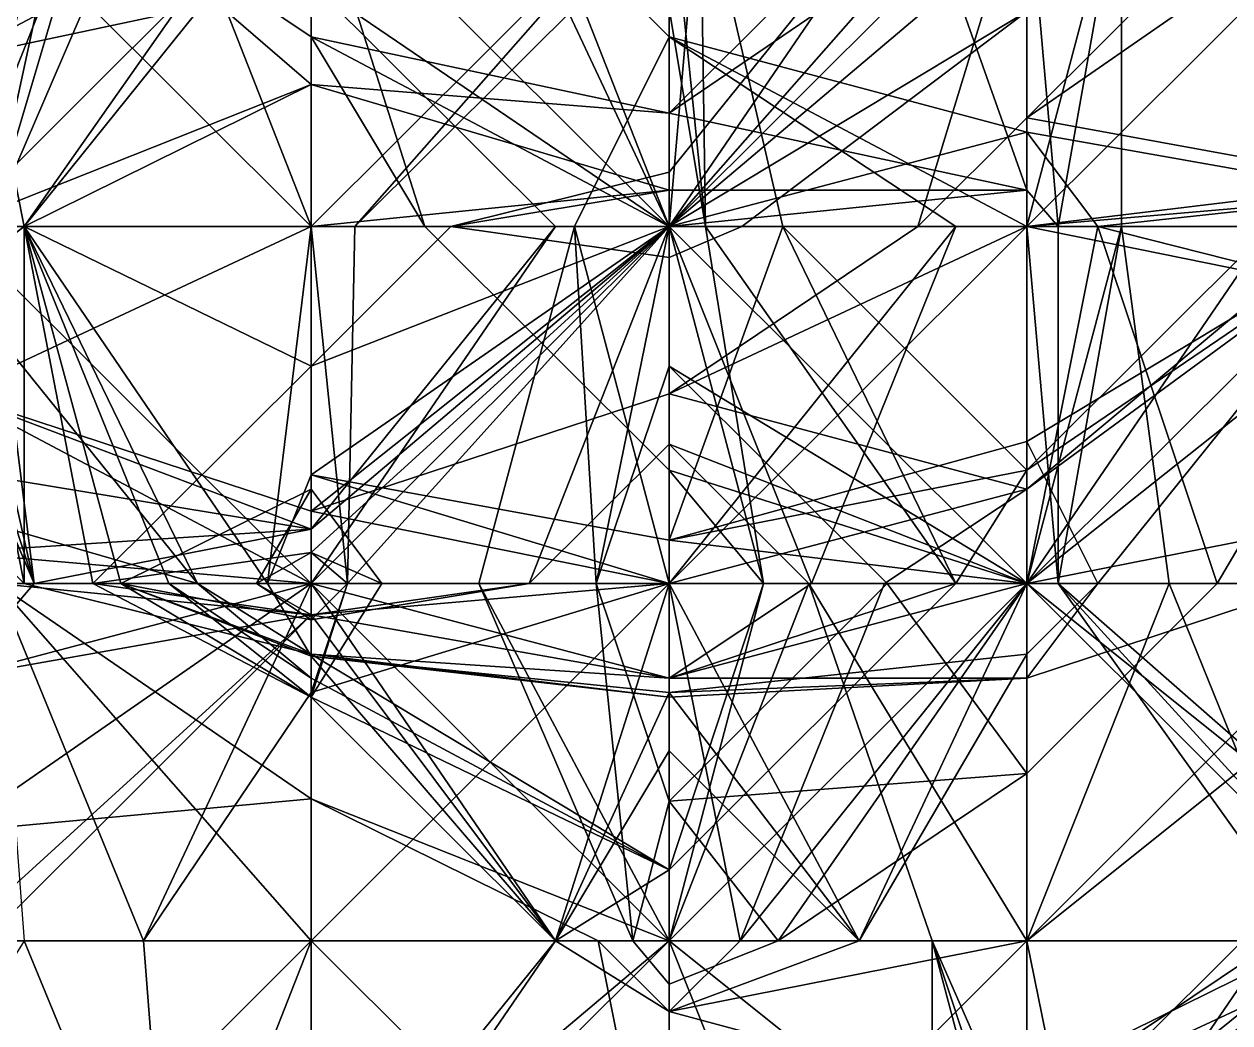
# Model space of a CAD drawing. Header units: metres. Extents: x 15 to 162, y 15 to 204.
# Drawn here: x 98.81 to 119.36, y 53.35 to 70.37 of the extents above; entities that cross this region are included whole.
import ezdxf

# ---------------------------------------------------------------- set-up
doc = ezdxf.new("R2010")
doc.units = ezdxf.units.M

msp = doc.modelspace()

# ---------------------------------------------------------------- linework, layer by layer
at = {"layer": 'fALFF_NINET_XXX_pre-post.nii', "color": 116, "linetype": 'CONTINUOUS'}
for points in [[(103.7, 66.916664, 12.320349), (103.7, 73, 14.944483), (97.6, 66.916664, 12.975522)], [(103.7, 73, 14.944483), (97.6, 73, 14.153797), (97.6, 66.916664, 12.975522)], [(103.7, 73, 25.960249), (100.0256, 73, 29.516129), (97.6, 69.76623, 29.516129)], [(103.7, 73, 25.960249), (97.6, 69.76623, 29.516129), (103.7, 71.06787, 23.612904)], [(97.6, 66.916664, 33.620716), (97.6, 69.76623, 29.516129), (100.0256, 73, 29.516129)], [(97.6, 66.916664, 33.620716), (100.0256, 73, 29.516129), (98.21953, 66.916664, 35.419353)], [(97.6, 71.39158, 41.322582), (98.21953, 66.916664, 35.419353), (100.84263, 73, 41.322582)], [(98.81031, 66.916664, 53.129032), (97.6, 73, 58.432713), (103.08047, 73, 53.129032)], [(97.6, 66.916664, 54.30031), (97.6, 73, 58.432713), (98.81031, 66.916664, 53.129032)], [(99.458595, 73, 64.935486), (97.6, 66.916664, 68.53276), (103.7, 69.335625, 70.83871)], [(99.458595, 73, 64.935486), (97.6, 73, 65.53503), (97.6, 66.916664, 68.53276)], [(101.317184, 73, 147.58064), (103.7, 66.916664, 145.23329), (97.6, 73, 146.9811)], [(97.6, 73, 146.9811), (103.7, 66.916664, 145.23329), (97.6, 66.916664, 144.44263)], [(98.21953, 66.916664, 35.419353), (100.0256, 73, 29.516129), (99.53742, 73, 35.419353)], [(100.84263, 73, 41.322582), (98.21953, 66.916664, 35.419353), (99.53742, 73, 35.419353)], [(103.7, 73, 52.229713), (103.7, 66.916664, 49.991), (98.81031, 66.916664, 53.129032)], [(103.08047, 73, 53.129032), (103.7, 73, 52.229713), (98.81031, 66.916664, 53.129032)], [(103.7, 73, 60.8309), (99.458595, 73, 64.935486), (103.7, 70.15044, 64.935486)], [(99.458595, 73, 64.935486), (103.7, 69.335625, 70.83871), (103.7, 70.15044, 64.935486)], [(101.317184, 73, 147.58064), (103.7, 71.79299, 147.58064), (103.7, 66.916664, 145.23329)], [(104.44344, 66.916664, 11.806452), (109.8, 73, 12.525908), (103.7, 66.916664, 12.320349)], [(103.7, 66.916664, 12.320349), (109.8, 73, 12.525908), (103.7, 73, 14.944483)], [(106.94263, 73, 23.612904), (109.8, 66.916664, 22.443832), (103.7, 73, 20.474873)], [(103.7, 71.06787, 23.612904), (103.7, 73, 20.474873), (109.8, 66.916664, 22.443832)], [(103.7, 71.06787, 23.612904), (109.8, 66.916664, 24.781973), (103.7, 73, 25.960249)], [(106.94263, 73, 23.612904), (103.7, 73, 25.960249), (109.8, 66.916664, 24.781973)], [(109.8, 66.916664, 51.568233), (103.7, 66.916664, 49.991), (109.8, 73, 52.529488)], [(109.8, 73, 52.529488), (103.7, 66.916664, 49.991), (103.7, 73, 52.229713)], [(105.63742, 66.916664, 64.935486), (103.7, 73, 60.8309), (103.7, 70.15044, 64.935486)], [(109.8, 66.916664, 59.931576), (103.7, 73, 60.8309), (105.63742, 66.916664, 64.935486)], [(109.8, 66.916664, 59.931576), (107.41719, 73, 59.032257), (103.7, 73, 60.8309)], [(103.7, 71.79299, 147.58064), (109.8, 73, 146.86119), (103.7, 66.916664, 145.23329)], [(103.7, 66.916664, 145.23329), (109.8, 73, 146.86119), (109.8, 66.916664, 144.44263)], [(104.44344, 66.916664, 11.806452), (109.8, 72.2586, 11.806452), (109.8, 73, 12.525908)], [(106.94263, 73, 23.612904), (109.8, 70.15044, 23.612904), (109.8, 66.916664, 22.443832)], [(109.8, 70.15044, 23.612904), (106.94263, 73, 23.612904), (109.8, 66.916664, 24.781973)], [(109.8, 66.916664, 59.931576), (109.8, 70.623695, 59.032257), (107.41719, 73, 59.032257)], [(109.8, 72.2586, 11.806452), (109.8, 66.916664, 7.464026), (115.9, 73, 7.464026)], [(109.8, 66.916664, 7.464026), (115.9, 66.916664, 7.072296), (115.9, 73, 7.464026)], [(110.331024, 73, 53.129032), (111.73742, 66.916664, 53.129032), (109.8, 66.916664, 51.568233)], [(109.8, 73, 52.529488), (110.331024, 73, 53.129032), (109.8, 66.916664, 51.568233)], [(109.8, 73, 56.72631), (109.8, 70.623695, 59.032257), (110.41953, 66.916664, 59.032257)], [(109.8, 73, 56.72631), (110.41953, 66.916664, 59.032257), (110.331024, 73, 53.129032)], [(109.8, 68.84879, 70.83871), (113.96258, 73, 70.83871), (115.9, 73, 68.96379)], [(109.8, 68.84879, 70.83871), (115.9, 73, 68.96379), (109.8, 66.916664, 68.96379)], [(109.8, 66.916664, 68.96379), (115.9, 73, 68.96379), (115.9, 66.916664, 69.50188)], [(113.96258, 73, 70.83871), (109.8, 68.84879, 70.83871), (115.9, 67.53451, 76.741936)], [(113.96258, 73, 123.96774), (115.156555, 73, 118.064514), (109.8, 66.916664, 123.06842)], [(113.96258, 73, 123.96774), (109.8, 66.916664, 123.06842), (109.8, 67.84342, 123.96774)], [(115.156555, 73, 118.064514), (115.9, 72.07324, 118.064514), (109.8, 66.916664, 123.06842)], [(113.96258, 73, 123.96774), (109.8, 67.84342, 123.96774), (109.8, 66.916664, 124.86706)], [(113.96258, 73, 123.96774), (109.8, 66.916664, 124.86706), (115.9, 73, 125.52855)], [(115.9, 70.58104, 123.96774), (115.9, 73, 125.52855), (109.8, 66.916664, 124.86706)], [(114.041405, 66.916664, 141.67741), (109.8, 66.916664, 144.44263), (115.9, 73, 144.44263)], [(109.8, 66.916664, 144.44263), (109.8, 73, 146.86119), (115.9, 73, 144.44263)], [(110.331024, 73, 53.129032), (110.41953, 66.916664, 59.032257), (111.73742, 66.916664, 53.129032)], [(113.96258, 73, 70.83871), (115.9, 67.53451, 76.741936), (115.9, 73, 72.17554)], [(114.041405, 66.916664, 141.67741), (115.9, 73, 144.44263), (115.9, 68.77018, 141.67741)], [(122, 66.916664, 7.464026), (122, 73, 10.635177), (115.9, 66.916664, 7.072296)], [(122, 73, 10.635177), (115.9, 73, 7.464026), (115.9, 66.916664, 7.072296)], [(117.51283, 73, 70.83871), (117.51283, 66.916664, 70.83871), (115.9, 66.916664, 69.50188)], [(115.9, 73, 68.96379), (117.51283, 73, 70.83871), (115.9, 66.916664, 69.50188)], [(115.9, 73, 72.17554), (115.9, 67.53451, 76.741936), (116.43102, 66.916664, 76.741936)], [(115.9, 73, 72.17554), (116.43102, 66.916664, 76.741936), (117.51283, 73, 70.83871)], [(122, 73, 140.95796), (115.9, 68.77018, 141.67741), (120.1414, 73, 141.67741)], [(122, 67.65807, 135.7742), (115.9, 68.77018, 141.67741), (122, 73, 140.95796)], [(115.9, 68.77018, 141.67741), (115.9, 73, 144.44263), (120.1414, 73, 141.67741)], [(117.51283, 73, 70.83871), (116.43102, 66.916664, 76.741936), (117.51283, 66.916664, 70.83871)], [(109.8, 66.916664, 7.464026), (109.8, 72.2586, 11.806452), (104.44344, 66.916664, 11.806452)], [(103.7, 71.06787, 23.612904), (97.6, 69.76623, 29.516129), (97.6, 72.07324, 23.612904)], [(115.9, 72.07324, 118.064514), (115.9, 70.58104, 123.96774), (109.8, 66.916664, 123.06842)], [(107.86258, 66.916664, 23.612904), (103.7, 71.06787, 23.612904), (109.8, 66.916664, 22.443832)], [(103.7, 71.06787, 23.612904), (107.86258, 66.916664, 23.612904), (109.8, 66.916664, 24.781973)], [(110.41953, 66.916664, 59.032257), (109.8, 70.623695, 59.032257), (109.8, 66.916664, 59.931576)], [(111.03906, 66.916664, 123.96774), (109.8, 66.916664, 123.06842), (115.9, 70.58104, 123.96774)], [(111.03906, 66.916664, 123.96774), (115.9, 70.58104, 123.96774), (109.8, 66.916664, 124.86706)], [(109.8, 66.916664, 68.96379), (105.63742, 66.916664, 64.935486), (103.7, 70.15044, 64.935486)], [(109.8, 66.916664, 68.96379), (103.7, 70.15044, 64.935486), (109.8, 68.84879, 70.83871)], [(109.8, 68.84879, 70.83871), (103.7, 70.15044, 64.935486), (103.7, 69.335625, 70.83871)], [(109.8, 66.916664, 101.52611), (108.18717, 66.916664, 106.258064), (109.8, 70.15044, 106.258064)], [(108.18717, 66.916664, 106.258064), (109.8, 66.916664, 108.13299), (109.8, 70.15044, 106.258064)], [(114.68969, 66.916664, 23.612904), (109.8, 66.916664, 22.443832), (109.8, 70.15044, 23.612904)], [(114.68969, 66.916664, 23.612904), (109.8, 70.15044, 23.612904), (109.8, 66.916664, 24.781973)], [(115.9, 66.916664, 103.12004), (109.8, 66.916664, 101.52611), (109.8, 70.15044, 106.258064)], [(115.9, 68.525085, 106.258064), (115.9, 66.916664, 103.12004), (109.8, 70.15044, 106.258064)], [(115.9, 68.525085, 106.258064), (109.8, 70.15044, 106.258064), (109.8, 66.916664, 108.13299)], [(98.81031, 66.916664, 70.83871), (103.7, 69.335625, 70.83871), (97.6, 66.916664, 68.53276)], [(98.81031, 66.916664, 70.83871), (103.7, 66.916664, 75.570656), (103.7, 69.335625, 70.83871)], [(103.7, 66.916664, 75.570656), (109.8, 67.53451, 76.741936), (103.7, 69.335625, 70.83871)], [(103.7, 69.335625, 70.83871), (109.8, 67.53451, 76.741936), (109.8, 68.84879, 70.83871)], [(109.8, 68.84879, 70.83871), (109.8, 67.53451, 76.741936), (115.9, 67.53451, 76.741936)], [(115.9, 66.916664, 140.95796), (114.041405, 66.916664, 141.67741), (115.9, 68.77018, 141.67741)], [(122, 67.65807, 135.7742), (115.9, 66.916664, 140.95796), (115.9, 68.77018, 141.67741)], [(115.9, 66.916664, 109.39609), (115.9, 68.525085, 106.258064), (109.8, 66.916664, 108.13299)], [(117.10805, 66.916664, 106.258064), (115.9, 66.916664, 103.12004), (115.9, 68.525085, 106.258064)], [(115.9, 66.916664, 109.39609), (122, 67.44624, 112.16129), (115.9, 68.525085, 106.258064)], [(117.10805, 66.916664, 106.258064), (115.9, 68.525085, 106.258064), (122, 67.44624, 112.16129)], [(109.8, 66.916664, 123.06842), (106.08281, 66.916664, 123.96774), (109.8, 67.84342, 123.96774)], [(106.08281, 66.916664, 123.96774), (109.8, 66.916664, 124.86706), (109.8, 67.84342, 123.96774)], [(122, 67.65807, 135.7742), (121.25656, 66.916664, 135.7742), (115.9, 66.916664, 140.95796)], [(103.7, 66.916664, 75.570656), (106.08281, 66.916664, 76.741936), (109.8, 67.53451, 76.741936)], [(106.08281, 66.916664, 76.741936), (109.8, 66.916664, 77.25583), (109.8, 67.53451, 76.741936)], [(115.9, 67.53451, 76.741936), (109.8, 67.53451, 76.741936), (109.8, 66.916664, 77.25583)], [(115.9, 66.916664, 77.25583), (115.9, 67.53451, 76.741936), (109.8, 66.916664, 77.25583)], [(116.43102, 66.916664, 76.741936), (115.9, 67.53451, 76.741936), (115.9, 66.916664, 77.25583)], [(115.9, 66.916664, 109.39609), (120.1414, 66.916664, 112.16129), (122, 67.44624, 112.16129)], [(122, 66.916664, 111.64739), (117.10805, 66.916664, 106.258064), (122, 67.44624, 112.16129)], [(98.343445, 60.833332, 17.709677), (103.7, 60.833332, 12.525908), (97.6, 66.916664, 12.975522)], [(103.7, 60.833332, 12.525908), (103.7, 66.916664, 12.320349), (97.6, 66.916664, 12.975522)], [(97.6, 65.06315, 35.419353), (98.98139, 60.833332, 29.516129), (98.21953, 66.916664, 35.419353)], [(97.6, 64.06711, 29.516129), (97.6, 66.916664, 33.620716), (98.98139, 60.833332, 29.516129)], [(97.6, 66.916664, 33.620716), (98.21953, 66.916664, 35.419353), (98.98139, 60.833332, 29.516129)], [(97.6, 66.916664, 54.30031), (98.81031, 60.833332, 59.032257), (97.6, 62.040344, 59.032257)], [(97.6, 66.916664, 54.30031), (98.81031, 66.916664, 53.129032), (98.81031, 60.833332, 59.032257)], [(97.6, 65.98991, 64.935486), (98.81031, 66.916664, 70.83871), (97.6, 66.916664, 68.53276)], [(97.6, 65.98991, 64.935486), (101.76258, 60.833332, 64.935486), (98.81031, 66.916664, 70.83871)], [(97.6, 64.06711, 141.67741), (103.7, 66.916664, 145.23329), (103.7, 62.06901, 141.67741)], [(97.6, 66.916664, 144.44263), (103.7, 66.916664, 145.23329), (97.6, 64.06711, 141.67741)], [(103.7, 66.916664, 49.991), (102.95656, 60.833332, 47.225807), (98.81031, 66.916664, 53.129032)], [(98.81031, 66.916664, 53.129032), (102.95656, 60.833332, 47.225807), (100.457375, 60.833332, 53.129032)], [(98.81031, 66.916664, 53.129032), (100.457375, 60.833332, 53.129032), (98.81031, 60.833332, 59.032257)], [(101.76258, 60.833332, 64.935486), (101.27441, 60.833332, 70.83871), (98.81031, 66.916664, 70.83871)], [(103.7, 64.54037, 76.741936), (103.7, 66.916664, 75.570656), (98.81031, 66.916664, 70.83871)], [(103.7, 64.54037, 76.741936), (98.81031, 66.916664, 70.83871), (99.98281, 60.833332, 76.741936)], [(99.98281, 60.833332, 76.741936), (98.81031, 66.916664, 70.83871), (101.27441, 60.833332, 70.83871)], [(103.7, 66.916664, 49.991), (103.7, 62.686848, 47.225807), (102.95656, 60.833332, 47.225807)], [(104.319534, 60.833332, 11.806452), (104.44344, 66.916664, 11.806452), (103.7, 66.916664, 12.320349)], [(103.7, 60.833332, 12.525908), (104.319534, 60.833332, 11.806452), (103.7, 66.916664, 12.320349)], [(103.7, 61.76009, 23.612904), (107.86258, 66.916664, 23.612904), (109.8, 66.916664, 22.443832)], [(103.7, 61.76009, 23.612904), (109.8, 66.916664, 22.443832), (103.7, 60.833332, 22.893448)], [(103.7, 60.833332, 22.893448), (109.8, 66.916664, 22.443832), (109.8, 60.833332, 22.443832)], [(107.86258, 66.916664, 23.612904), (103.7, 61.76009, 23.612904), (103.7, 60.833332, 24.21245)], [(107.86258, 66.916664, 23.612904), (103.7, 60.833332, 24.21245), (109.8, 66.916664, 24.781973)], [(109.8, 66.916664, 24.781973), (103.7, 60.833332, 24.21245), (109.8, 60.833332, 25.960249)], [(103.7, 62.686848, 47.225807), (109.8, 66.916664, 51.568233), (109.8, 61.574738, 47.225807)], [(103.7, 66.916664, 49.991), (109.8, 66.916664, 51.568233), (103.7, 62.686848, 47.225807)], [(103.7, 64.54037, 76.741936), (106.08281, 66.916664, 76.741936), (103.7, 66.916664, 75.570656)], [(103.7, 64.54037, 76.741936), (103.7, 61.362907, 82.645164), (109.8, 66.916664, 77.25583)], [(103.7, 64.54037, 76.741936), (109.8, 66.916664, 77.25583), (106.08281, 66.916664, 76.741936)], [(103.7, 61.362907, 82.645164), (104.319534, 60.833332, 82.645164), (109.8, 66.916664, 77.25583)], [(103.7, 62.06901, 141.67741), (109.8, 66.916664, 144.44263), (109.8, 64.06711, 141.67741)], [(103.7, 66.916664, 145.23329), (109.8, 66.916664, 144.44263), (103.7, 62.06901, 141.67741)], [(109.8, 66.916664, 7.464026), (104.319534, 60.833332, 11.806452), (109.8, 60.833332, 7.240055)], [(104.44344, 66.916664, 11.806452), (104.319534, 60.833332, 11.806452), (109.8, 66.916664, 7.464026)], [(104.319534, 60.833332, 82.645164), (107.41719, 60.833332, 76.741936), (109.8, 66.916664, 77.25583)], [(109.8, 66.916664, 59.931576), (105.63742, 66.916664, 64.935486), (109.8, 62.76546, 64.935486)], [(109.8, 62.76546, 64.935486), (105.63742, 66.916664, 64.935486), (109.8, 66.916664, 68.96379)], [(109.8, 66.916664, 123.06842), (109.8, 66.38709, 123.96774), (106.08281, 66.916664, 123.96774)], [(109.8, 66.38709, 123.96774), (109.8, 66.916664, 124.86706), (106.08281, 66.916664, 123.96774)], [(108.18717, 66.916664, 106.258064), (108.560936, 60.833332, 100.354836), (106.55737, 60.833332, 106.258064)], [(106.55737, 60.833332, 106.258064), (109.8, 60.833332, 107.42714), (108.18717, 66.916664, 106.258064)], [(109.8, 63.209637, 76.741936), (109.8, 66.916664, 77.25583), (107.41719, 60.833332, 76.741936)], [(109.8, 66.916664, 101.52611), (108.560936, 60.833332, 100.354836), (108.18717, 66.916664, 106.258064)], [(109.8, 60.833332, 107.42714), (109.8, 66.916664, 108.13299), (108.18717, 66.916664, 106.258064)], [(109.8, 66.916664, 101.52611), (109.8, 64.54037, 100.354836), (108.560936, 60.833332, 100.354836)], [(115.9, 60.833332, 7.072296), (115.9, 66.916664, 7.072296), (109.8, 60.833332, 7.240055)], [(115.9, 66.916664, 7.072296), (109.8, 66.916664, 7.464026), (109.8, 60.833332, 7.240055)], [(114.68969, 66.916664, 23.612904), (112.22559, 60.833332, 23.612904), (109.8, 60.833332, 22.443832)], [(109.8, 66.916664, 22.443832), (114.68969, 66.916664, 23.612904), (109.8, 60.833332, 22.443832)], [(112.22559, 60.833332, 23.612904), (114.68969, 66.916664, 23.612904), (109.8, 66.916664, 24.781973)], [(109.8, 60.833332, 25.960249), (112.22559, 60.833332, 23.612904), (109.8, 66.916664, 24.781973)], [(111.73742, 66.916664, 53.129032), (109.8, 61.574738, 47.225807), (109.8, 66.916664, 51.568233)], [(111.73742, 66.916664, 53.129032), (115.9, 62.76546, 53.129032), (109.8, 61.574738, 47.225807)], [(109.8, 66.916664, 59.931576), (109.8, 62.76546, 64.935486), (111.412834, 60.833332, 64.935486)], [(109.8, 66.916664, 59.931576), (111.412834, 60.833332, 64.935486), (110.41953, 66.916664, 59.032257)], [(109.8, 62.76546, 64.935486), (109.8, 66.916664, 68.96379), (115.9, 60.833332, 69.27791)], [(109.8, 66.916664, 68.96379), (115.9, 66.916664, 69.50188), (115.9, 60.833332, 69.27791)], [(109.8, 63.209637, 76.741936), (115.9, 60.833332, 77.25583), (109.8, 66.916664, 77.25583)], [(109.8, 66.916664, 77.25583), (115.9, 60.833332, 77.25583), (115.9, 66.916664, 77.25583)], [(109.8, 64.54037, 100.354836), (109.8, 66.916664, 101.52611), (115.9, 60.833332, 101.52611)], [(109.8, 66.916664, 101.52611), (115.9, 66.916664, 103.12004), (115.9, 60.833332, 101.52611)], [(115.9, 60.833332, 110.99002), (115.9, 66.916664, 109.39609), (109.8, 60.833332, 107.42714)], [(115.9, 66.916664, 109.39609), (109.8, 66.916664, 108.13299), (109.8, 60.833332, 107.42714)], [(109.8, 66.38709, 123.96774), (109.8, 66.916664, 123.06842), (111.03906, 66.916664, 123.96774)], [(109.8, 66.38709, 123.96774), (111.03906, 66.916664, 123.96774), (109.8, 66.916664, 124.86706)], [(115.9, 66.916664, 140.95796), (109.8, 64.06711, 141.67741), (114.041405, 66.916664, 141.67741)], [(115.9, 62.441753, 135.7742), (109.8, 64.06711, 141.67741), (115.9, 66.916664, 140.95796)], [(109.8, 64.06711, 141.67741), (109.8, 66.916664, 144.44263), (114.041405, 66.916664, 141.67741)], [(111.73742, 66.916664, 53.129032), (110.41953, 66.916664, 59.032257), (114.68969, 60.833332, 59.032257)], [(110.41953, 66.916664, 59.032257), (111.412834, 60.833332, 64.935486), (114.68969, 60.833332, 59.032257)], [(115.9, 62.76546, 53.129032), (111.73742, 66.916664, 53.129032), (114.68969, 60.833332, 59.032257)], [(122, 60.833332, 10.635177), (122, 66.916664, 7.464026), (115.9, 60.833332, 7.072296)], [(122, 66.916664, 7.464026), (115.9, 66.916664, 7.072296), (115.9, 60.833332, 7.072296)], [(117.10805, 60.833332, 47.225807), (115.9, 63.252293, 47.225807), (122, 66.916664, 51.568233)], [(120.062584, 66.916664, 53.129032), (122, 66.916664, 51.568233), (115.9, 62.76546, 53.129032)], [(115.9, 63.252293, 47.225807), (115.9, 62.76546, 53.129032), (122, 66.916664, 51.568233)], [(120.062584, 66.916664, 53.129032), (115.9, 62.76546, 53.129032), (115.9, 60.833332, 57.86098)], [(120.062584, 66.916664, 53.129032), (115.9, 60.833332, 57.86098), (122, 66.916664, 54.68983)], [(122, 62.040344, 53.129032), (122, 66.916664, 54.68983), (115.9, 60.833332, 57.86098)], [(117.51283, 66.916664, 70.83871), (118.32559, 60.833332, 70.83871), (115.9, 60.833332, 69.27791)], [(115.9, 66.916664, 69.50188), (117.51283, 66.916664, 70.83871), (115.9, 60.833332, 69.27791)], [(116.43102, 60.833332, 76.741936), (116.43102, 66.916664, 76.741936), (115.9, 66.916664, 77.25583)], [(115.9, 60.833332, 77.25583), (116.43102, 60.833332, 76.741936), (115.9, 66.916664, 77.25583)], [(117.10805, 66.916664, 106.258064), (119.142624, 60.833332, 106.258064), (115.9, 60.833332, 101.52611)], [(115.9, 66.916664, 103.12004), (117.10805, 66.916664, 106.258064), (115.9, 60.833332, 101.52611)], [(115.9, 66.916664, 109.39609), (115.9, 60.833332, 110.99002), (122, 65.68099, 112.16129)], [(115.9, 66.916664, 109.39609), (122, 65.68099, 112.16129), (120.1414, 66.916664, 112.16129)], [(115.9, 62.441753, 135.7742), (121.25656, 66.916664, 135.7742), (122, 66.916664, 135.05473)], [(115.9, 62.441753, 135.7742), (122, 66.916664, 135.05473), (115.9, 60.833332, 134.2134)], [(115.9, 60.833332, 134.2134), (122, 66.916664, 135.05473), (122, 60.833332, 135.05473)], [(115.9, 62.441753, 135.7742), (115.9, 66.916664, 140.95796), (121.25656, 66.916664, 135.7742)], [(118.32559, 60.833332, 70.83871), (117.51283, 66.916664, 70.83871), (116.43102, 60.833332, 76.741936)], [(116.43102, 60.833332, 76.741936), (117.51283, 66.916664, 70.83871), (116.43102, 66.916664, 76.741936)], [(120.78969, 60.833332, 53.129032), (117.10805, 60.833332, 47.225807), (122, 66.916664, 51.568233)], [(122, 66.916664, 111.64739), (122, 65.68099, 112.16129), (117.10805, 66.916664, 106.258064)], [(119.142624, 60.833332, 106.258064), (117.10805, 66.916664, 106.258064), (122, 65.68099, 112.16129)], [(97.6, 65.98991, 64.935486), (97.6, 62.040344, 59.032257), (101.76258, 60.833332, 64.935486)], [(115.9, 60.833332, 110.99002), (119.142624, 60.833332, 106.258064), (122, 65.68099, 112.16129)], [(97.6, 65.06315, 35.419353), (97.6, 60.833332, 32.65416), (98.98139, 60.833332, 29.516129)], [(103.7, 64.54037, 76.741936), (99.98281, 60.833332, 76.741936), (103.7, 61.362907, 82.645164)], [(109.8, 60.833332, 99.755295), (108.560936, 60.833332, 100.354836), (109.8, 64.54037, 100.354836)], [(113.51719, 60.833332, 100.354836), (109.8, 60.833332, 99.755295), (109.8, 64.54037, 100.354836)], [(109.8, 64.54037, 100.354836), (115.9, 60.833332, 101.52611), (113.51719, 60.833332, 100.354836)], [(98.98139, 60.833332, 29.516129), (103.7, 61.76009, 23.612904), (97.6, 64.06711, 29.516129)], [(97.6, 64.06711, 29.516129), (103.7, 61.76009, 23.612904), (97.6, 62.76546, 23.612904)], [(103.7, 60.833332, 140.47833), (97.6, 60.833332, 138.5394), (97.6, 64.06711, 141.67741)], [(103.7, 62.06901, 141.67741), (103.7, 60.833332, 140.47833), (97.6, 64.06711, 141.67741)], [(109.8, 64.06711, 141.67741), (109.8, 60.833332, 139.33008), (103.7, 62.06901, 141.67741)], [(115.9, 62.441753, 135.7742), (109.8, 60.833332, 139.33008), (109.8, 64.06711, 141.67741)], [(107.41719, 60.833332, 76.741936), (109.8, 60.833332, 75.570656), (109.8, 63.209637, 76.741936)], [(115.9, 63.252293, 47.225807), (115.9, 60.833332, 42.49386), (109.8, 61.574738, 47.225807)], [(115.9, 62.76546, 53.129032), (115.9, 63.252293, 47.225807), (109.8, 61.574738, 47.225807)], [(112.182816, 60.833332, 76.741936), (109.8, 63.209637, 76.741936), (109.8, 60.833332, 75.570656)], [(109.8, 63.209637, 76.741936), (112.182816, 60.833332, 76.741936), (115.9, 60.833332, 77.25583)], [(117.10805, 60.833332, 47.225807), (115.9, 60.833332, 42.49386), (115.9, 63.252293, 47.225807)], [(103.7, 61.76009, 23.612904), (97.6, 61.362907, 17.709677), (97.6, 62.76546, 23.612904)], [(103.7, 60.833332, 46.71191), (102.95656, 60.833332, 47.225807), (103.7, 62.686848, 47.225807)], [(109.8, 60.833332, 45.427166), (103.7, 60.833332, 46.71191), (103.7, 62.686848, 47.225807)], [(109.8, 61.574738, 47.225807), (109.8, 60.833332, 45.427166), (103.7, 62.686848, 47.225807)], [(109.8, 62.76546, 64.935486), (115.9, 60.833332, 69.27791), (111.412834, 60.833332, 64.935486)], [(115.9, 62.76546, 53.129032), (114.68969, 60.833332, 59.032257), (115.9, 60.833332, 57.86098)], [(102.770706, 60.833332, 82.645164), (100.457375, 60.833332, 88.548386), (103.7, 62.441753, 88.548386)], [(100.457375, 60.833332, 88.548386), (103.7, 60.833332, 89.71745), (103.7, 62.441753, 88.548386)], [(103.7, 61.362907, 82.645164), (102.770706, 60.833332, 82.645164), (103.7, 62.441753, 88.548386)], [(103.7, 62.441753, 88.548386), (104.90804, 60.833332, 88.548386), (103.7, 61.362907, 82.645164)], [(104.90804, 60.833332, 88.548386), (103.7, 62.441753, 88.548386), (103.7, 60.833332, 89.71745)], [(115.9, 62.441753, 135.7742), (113.4744, 60.833332, 135.7742), (109.8, 60.833332, 139.33008)], [(115.9, 60.833332, 134.2134), (113.4744, 60.833332, 135.7742), (115.9, 62.441753, 135.7742)], [(109.8, 60.833332, 139.33008), (103.7, 60.833332, 140.47833), (103.7, 62.06901, 141.67741)], [(101.76258, 60.833332, 64.935486), (97.6, 62.040344, 59.032257), (98.81031, 60.833332, 59.032257)], [(120.78969, 60.833332, 53.129032), (122, 62.040344, 53.129032), (115.9, 60.833332, 57.86098)], [(103.7, 60.833332, 22.893448), (97.6, 61.362907, 17.709677), (103.7, 61.76009, 23.612904)], [(98.98139, 60.833332, 29.516129), (103.7, 60.833332, 24.21245), (103.7, 61.76009, 23.612904)], [(115.9, 60.833332, 42.49386), (109.8, 60.833332, 45.427166), (109.8, 61.574738, 47.225807)], [(103.7, 60.833332, 22.893448), (98.343445, 60.833332, 17.709677), (97.6, 61.362907, 17.709677)], [(99.98281, 60.833332, 76.741936), (102.770706, 60.833332, 82.645164), (103.7, 61.362907, 82.645164)], [(104.90804, 60.833332, 88.548386), (104.319534, 60.833332, 82.645164), (103.7, 61.362907, 82.645164)], [(103.7, 60.833332, 24.21245), (98.98139, 60.833332, 29.516129), (97.6, 59.224915, 29.516129)], [(103.7, 60.30376, 23.612904), (103.7, 60.833332, 24.21245), (97.6, 59.224915, 29.516129)], [(97.6, 59.224915, 29.516129), (98.98139, 60.833332, 29.516129), (97.6, 60.833332, 32.65416)], [(97.6, 56.603516, 135.7742), (103.7, 57.16896, 135.7742), (98.343445, 60.833332, 129.87097)], [(103.7, 54.75, 133.89928), (97.6, 54.75, 135.17465), (98.343445, 60.833332, 129.87097)], [(97.6, 56.603516, 135.7742), (103.7, 60.833332, 140.47833), (103.7, 57.16896, 135.7742)], [(97.6, 60.833332, 138.5394), (103.7, 60.833332, 140.47833), (97.6, 56.603516, 135.7742)], [(103.7, 60.30376, 23.612904), (98.13103, 54.75, 23.612904), (98.343445, 60.833332, 17.709677)], [(103.7, 60.833332, 12.525908), (98.343445, 60.833332, 17.709677), (100.84263, 54.75, 11.806452)], [(98.343445, 60.833332, 17.709677), (98.808044, 54.75, 17.709677), (100.84263, 54.75, 11.806452)], [(103.7, 60.30376, 23.612904), (98.343445, 60.833332, 17.709677), (103.7, 60.833332, 22.893448)], [(103.7, 57.16896, 135.7742), (103.7, 54.75, 133.89928), (98.343445, 60.833332, 129.87097)], [(103.7, 59.628597, 53.129032), (103.7, 59.628597, 59.032257), (98.81031, 60.833332, 59.032257)], [(100.457375, 60.833332, 53.129032), (103.7, 59.628597, 53.129032), (98.81031, 60.833332, 59.032257)], [(98.81031, 60.833332, 59.032257), (103.7, 59.628597, 59.032257), (101.76258, 60.833332, 64.935486)], [(103.7, 58.901207, 70.83871), (103.7, 60.30376, 76.741936), (99.98281, 60.833332, 76.741936)], [(101.27441, 60.833332, 70.83871), (103.7, 58.901207, 70.83871), (99.98281, 60.833332, 76.741936)], [(99.98281, 60.833332, 76.741936), (103.7, 60.30376, 76.741936), (102.770706, 60.833332, 82.645164)], [(103.7, 59.597656, 47.225807), (103.7, 59.628597, 53.129032), (100.457375, 60.833332, 53.129032)], [(102.95656, 60.833332, 47.225807), (103.7, 59.597656, 47.225807), (100.457375, 60.833332, 53.129032)], [(103.7, 60.215496, 82.645164), (103.7, 58.901207, 88.548386), (100.457375, 60.833332, 88.548386)], [(102.770706, 60.833332, 82.645164), (103.7, 60.215496, 82.645164), (100.457375, 60.833332, 88.548386)], [(103.7, 58.901207, 88.548386), (103.7, 60.833332, 89.71745), (100.457375, 60.833332, 88.548386)], [(103.7, 60.833332, 12.525908), (100.84263, 54.75, 11.806452), (103.7, 58.979816, 11.806452)], [(103.7, 59.224915, 64.935486), (103.7, 58.901207, 70.83871), (101.27441, 60.833332, 70.83871)], [(101.76258, 60.833332, 64.935486), (103.7, 59.224915, 64.935486), (101.27441, 60.833332, 70.83871)], [(103.7, 59.628597, 59.032257), (103.7, 59.224915, 64.935486), (101.76258, 60.833332, 64.935486)], [(103.7, 60.30376, 76.741936), (103.7, 60.215496, 82.645164), (102.770706, 60.833332, 82.645164)], [(103.7, 60.833332, 46.71191), (103.7, 59.597656, 47.225807), (102.95656, 60.833332, 47.225807)], [(103.7, 58.979816, 11.806452), (109.8, 60.833332, 7.240055), (104.319534, 60.833332, 11.806452)], [(103.7, 58.979816, 11.806452), (103.7, 54.75, 9.041257), (109.8, 60.833332, 7.240055)], [(103.7, 54.75, 9.041257), (109.8, 54.75, 7.464026), (109.8, 60.833332, 7.240055)], [(103.7, 58.979816, 11.806452), (104.319534, 60.833332, 11.806452), (103.7, 60.833332, 12.525908)], [(103.7, 60.833332, 22.893448), (109.8, 60.833332, 22.443832), (109.8, 59.224915, 23.612904)], [(103.7, 60.30376, 23.612904), (103.7, 60.833332, 22.893448), (109.8, 59.224915, 23.612904)], [(103.7, 60.30376, 23.612904), (109.8, 59.224915, 23.612904), (109.8, 60.833332, 25.960249)], [(103.7, 60.833332, 24.21245), (103.7, 60.30376, 23.612904), (109.8, 60.833332, 25.960249)], [(103.7, 59.597656, 47.225807), (103.7, 60.833332, 46.71191), (107.86258, 54.75, 41.322582)], [(103.7, 60.833332, 46.71191), (109.8, 60.833332, 45.427166), (107.86258, 54.75, 41.322582)], [(107.86258, 54.75, 70.83871), (109.8, 60.833332, 75.570656), (103.7, 60.30376, 76.741936)], [(107.41719, 60.833332, 76.741936), (103.7, 60.30376, 76.741936), (109.8, 60.833332, 75.570656)], [(103.7, 60.215496, 82.645164), (103.7, 60.30376, 76.741936), (107.41719, 60.833332, 76.741936)], [(104.319534, 60.833332, 82.645164), (103.7, 60.215496, 82.645164), (107.41719, 60.833332, 76.741936)], [(103.7, 58.901207, 88.548386), (103.7, 60.215496, 82.645164), (104.319534, 60.833332, 82.645164)], [(104.90804, 60.833332, 88.548386), (103.7, 58.901207, 88.548386), (104.319534, 60.833332, 82.645164)], [(103.7, 58.901207, 88.548386), (104.90804, 60.833332, 88.548386), (103.7, 60.833332, 89.71745)], [(103.7, 57.16896, 135.7742), (103.7, 60.833332, 140.47833), (109.8, 54.75, 136.94547)], [(103.7, 60.833332, 140.47833), (109.8, 60.833332, 139.33008), (109.8, 54.75, 136.94547)], [(108.560936, 60.833332, 100.354836), (109.180466, 54.75, 106.258064), (106.55737, 60.833332, 106.258064)], [(109.8, 54.75, 109.85534), (109.8, 60.833332, 107.42714), (106.55737, 60.833332, 106.258064)], [(109.180466, 54.75, 106.258064), (109.8, 54.75, 109.85534), (106.55737, 60.833332, 106.258064)], [(109.8, 57.983772, 41.322582), (107.86258, 54.75, 41.322582), (109.8, 60.833332, 45.427166)], [(107.86258, 54.75, 70.83871), (109.8, 54.75, 72.399506), (109.8, 60.833332, 75.570656)], [(109.8, 60.833332, 99.755295), (109.8, 57.1263, 100.354836), (108.560936, 60.833332, 100.354836)], [(109.8, 57.1263, 100.354836), (109.180466, 54.75, 106.258064), (108.560936, 60.833332, 100.354836)], [(115.9, 54.75, 7.77815), (115.9, 60.833332, 7.072296), (109.8, 54.75, 7.464026)], [(115.9, 60.833332, 7.072296), (109.8, 60.833332, 7.240055), (109.8, 54.75, 7.464026)], [(109.8, 59.224915, 23.612904), (109.8, 60.833332, 22.443832), (112.22559, 60.833332, 23.612904)], [(109.8, 59.224915, 23.612904), (112.22559, 60.833332, 23.612904), (109.8, 60.833332, 25.960249)], [(109.8, 60.833332, 45.427166), (115.9, 60.833332, 42.49386), (113.042625, 54.75, 41.322582)], [(109.8, 60.833332, 45.427166), (113.042625, 54.75, 41.322582), (109.8, 57.983772, 41.322582)], [(115.9, 60.833332, 57.86098), (114.68969, 60.833332, 59.032257), (109.8, 59.224915, 59.032257)], [(115.9, 60.833332, 57.86098), (109.8, 59.224915, 59.032257), (115.9, 59.224915, 53.129032)], [(109.8, 55.957012, 64.935486), (109.8, 59.224915, 59.032257), (114.68969, 60.833332, 59.032257)], [(111.412834, 60.833332, 64.935486), (109.8, 55.957012, 64.935486), (114.68969, 60.833332, 59.032257)], [(111.412834, 60.833332, 64.935486), (109.8, 54.75, 66.10676), (109.8, 55.957012, 64.935486)], [(111.412834, 60.833332, 64.935486), (115.9, 60.833332, 69.27791), (109.8, 54.75, 66.10676)], [(115.9, 60.833332, 69.27791), (115.9, 54.75, 68.96379), (109.8, 54.75, 66.10676)], [(112.182816, 60.833332, 76.741936), (109.8, 54.75, 72.399506), (114.28717, 54.75, 76.741936)], [(109.8, 60.833332, 75.570656), (109.8, 54.75, 72.399506), (112.182816, 60.833332, 76.741936)], [(109.8, 57.1263, 100.354836), (109.8, 60.833332, 99.755295), (113.51719, 60.833332, 100.354836)], [(109.8, 57.1263, 100.354836), (113.51719, 60.833332, 100.354836), (115.9, 57.59956, 106.258064)], [(111.65859, 54.75, 106.258064), (115.9, 60.833332, 110.99002), (109.8, 54.75, 109.85534)], [(109.8, 54.75, 109.85534), (115.9, 60.833332, 110.99002), (109.8, 60.833332, 107.42714)], [(111.010315, 54.75, 135.7742), (109.8, 60.833332, 139.33008), (113.4744, 60.833332, 135.7742)], [(109.8, 54.75, 136.94547), (109.8, 60.833332, 139.33008), (111.010315, 54.75, 135.7742)], [(115.9, 60.833332, 134.2134), (115.9, 54.75, 132.63617), (111.010315, 54.75, 135.7742)], [(113.4744, 60.833332, 135.7742), (115.9, 60.833332, 134.2134), (111.010315, 54.75, 135.7742)], [(111.65859, 54.75, 106.258064), (115.9, 57.59956, 106.258064), (115.9, 60.833332, 110.99002)], [(115.9, 54.75, 79.08928), (115.9, 60.833332, 77.25583), (112.182816, 60.833332, 76.741936)], [(114.28717, 54.75, 76.741936), (115.9, 54.75, 79.08928), (112.182816, 60.833332, 76.741936)], [(115.9, 60.833332, 42.49386), (115.9, 59.628597, 47.225807), (113.042625, 54.75, 41.322582)], [(113.51719, 60.833332, 100.354836), (115.9, 60.833332, 101.52611), (115.9, 57.59956, 106.258064)], [(122, 59.62632, 11.806452), (122, 60.833332, 10.635177), (115.9, 54.75, 7.77815)], [(122, 60.833332, 10.635177), (115.9, 60.833332, 7.072296), (115.9, 54.75, 7.77815)], [(115.9, 59.628597, 47.225807), (115.9, 60.833332, 42.49386), (117.10805, 60.833332, 47.225807)], [(115.9, 59.224915, 53.129032), (115.9, 59.628597, 47.225807), (117.10805, 60.833332, 47.225807)], [(120.78969, 60.833332, 53.129032), (115.9, 59.224915, 53.129032), (117.10805, 60.833332, 47.225807)], [(120.78969, 60.833332, 53.129032), (115.9, 60.833332, 57.86098), (115.9, 59.224915, 53.129032)], [(118.32559, 60.833332, 70.83871), (120.78969, 54.75, 70.83871), (115.9, 54.75, 68.96379)], [(115.9, 60.833332, 69.27791), (118.32559, 60.833332, 70.83871), (115.9, 54.75, 68.96379)], [(122, 55.95474, 76.741936), (116.43102, 60.833332, 76.741936), (115.9, 60.833332, 77.25583)], [(122, 55.95474, 76.741936), (115.9, 60.833332, 77.25583), (122, 54.75, 79.87997)], [(122, 54.75, 79.87997), (115.9, 60.833332, 77.25583), (115.9, 54.75, 79.08928)], [(115.9, 57.59956, 106.258064), (115.9, 60.833332, 101.52611), (119.142624, 60.833332, 106.258064)], [(115.9, 57.59956, 106.258064), (119.142624, 60.833332, 106.258064), (115.9, 60.833332, 110.99002)], [(120.1414, 54.75, 129.87097), (115.9, 54.75, 132.63617), (122, 60.833332, 135.05473)], [(115.9, 54.75, 132.63617), (115.9, 60.833332, 134.2134), (122, 60.833332, 135.05473)], [(122, 54.75, 72.00999), (116.43102, 60.833332, 76.741936), (122, 55.95474, 76.741936)], [(122, 54.75, 72.00999), (120.78969, 54.75, 70.83871), (116.43102, 60.833332, 76.741936)], [(120.78969, 54.75, 70.83871), (118.32559, 60.833332, 70.83871), (116.43102, 60.833332, 76.741936)], [(103.7, 60.30376, 23.612904), (97.6, 59.224915, 29.516129), (97.6, 54.75, 24.332357)], [(103.7, 60.30376, 23.612904), (97.6, 54.75, 24.332357), (98.13103, 54.75, 23.612904)], [(107.86258, 54.75, 70.83871), (103.7, 60.30376, 76.741936), (103.7, 58.901207, 70.83871)], [(103.7, 59.597656, 47.225807), (109.8, 58.901207, 53.129032), (103.7, 59.628597, 53.129032)], [(109.8, 58.901207, 53.129032), (109.8, 59.224915, 59.032257), (103.7, 59.628597, 53.129032)], [(103.7, 59.628597, 53.129032), (109.8, 59.224915, 59.032257), (103.7, 59.628597, 59.032257)], [(109.8, 59.224915, 59.032257), (109.8, 55.957012, 64.935486), (103.7, 59.628597, 59.032257)], [(103.7, 59.628597, 59.032257), (109.8, 55.957012, 64.935486), (103.7, 59.224915, 64.935486)], [(109.8, 58.979816, 47.225807), (103.7, 59.597656, 47.225807), (107.86258, 54.75, 41.322582)], [(109.8, 58.979816, 47.225807), (109.8, 58.901207, 53.129032), (103.7, 59.597656, 47.225807)], [(115.9, 59.628597, 47.225807), (109.8, 58.979816, 47.225807), (113.042625, 54.75, 41.322582)], [(115.9, 59.628597, 47.225807), (115.9, 59.224915, 53.129032), (109.8, 58.979816, 47.225807)], [(122, 59.62632, 11.806452), (115.9, 54.75, 7.77815), (120.062584, 54.75, 11.806452)], [(103.7, 58.901207, 70.83871), (103.7, 59.224915, 64.935486), (109.8, 55.957012, 64.935486)], [(109.8, 58.979816, 47.225807), (115.9, 59.224915, 53.129032), (109.8, 58.901207, 53.129032)], [(115.9, 59.224915, 53.129032), (109.8, 59.224915, 59.032257), (109.8, 58.901207, 53.129032)], [(103.7, 54.75, 9.041257), (103.7, 58.979816, 11.806452), (100.84263, 54.75, 11.806452)], [(109.8, 58.979816, 47.225807), (107.86258, 54.75, 41.322582), (109.8, 54.75, 44.460613)], [(109.8, 54.75, 44.460613), (113.042625, 54.75, 41.322582), (109.8, 58.979816, 47.225807)], [(107.86258, 54.75, 70.83871), (103.7, 58.901207, 70.83871), (109.8, 55.957012, 64.935486)], [(109.8, 54.75, 38.18455), (107.86258, 54.75, 41.322582), (109.8, 57.983772, 41.322582)], [(113.042625, 54.75, 41.322582), (109.8, 54.75, 38.18455), (109.8, 57.983772, 41.322582)], [(109.8, 57.1263, 100.354836), (115.9, 57.59956, 106.258064), (111.65859, 54.75, 106.258064)], [(108.58968, 54.75, 135.7742), (103.7, 54.75, 133.89928), (103.7, 57.16896, 135.7742)], [(103.7, 57.16896, 135.7742), (109.8, 54.75, 136.94547), (108.58968, 54.75, 135.7742)], [(109.8, 57.1263, 100.354836), (109.8, 54.75, 102.66079), (109.180466, 54.75, 106.258064)], [(109.8, 57.1263, 100.354836), (111.65859, 54.75, 106.258064), (109.8, 54.75, 102.66079)], [(107.86258, 54.75, 70.83871), (109.8, 55.957012, 64.935486), (109.8, 54.75, 66.10676)], [(97.6, 52.817875, 17.709677), (101.317184, 48.666668, 11.806452), (98.808044, 54.75, 17.709677)], [(103.7, 48.666668, 131.04224), (97.6, 48.666668, 131.04224), (103.7, 54.75, 133.89928)], [(103.7, 54.75, 133.89928), (97.6, 48.666668, 131.04224), (97.6, 54.75, 135.17465)], [(98.808044, 54.75, 17.709677), (101.317184, 48.666668, 11.806452), (100.84263, 54.75, 11.806452)], [(100.84263, 54.75, 11.806452), (101.317184, 48.666668, 11.806452), (103.7, 54.75, 9.041257)], [(103.7, 54.75, 9.041257), (101.317184, 48.666668, 11.806452), (103.7, 48.666668, 10.635177)], [(109.8, 48.666668, 9.041257), (109.8, 54.75, 7.464026), (103.7, 48.666668, 10.635177)], [(109.8, 54.75, 7.464026), (103.7, 54.75, 9.041257), (103.7, 48.666668, 10.635177)], [(103.7, 49.593426, 70.83871), (107.86258, 54.75, 70.83871), (109.8, 54.75, 66.10676)], [(103.7, 49.593426, 70.83871), (109.8, 54.75, 66.10676), (103.7, 48.666668, 70.324814)], [(103.7, 48.666668, 70.324814), (109.8, 54.75, 66.10676), (109.8, 48.666668, 69.27791)], [(107.86258, 54.75, 70.83871), (103.7, 49.593426, 70.83871), (103.7, 48.666668, 71.438255)], [(107.86258, 54.75, 70.83871), (103.7, 48.666668, 71.438255), (109.8, 54.75, 72.399506)], [(109.8, 54.75, 72.399506), (103.7, 48.666668, 71.438255), (109.8, 48.666668, 73.97674)], [(108.58968, 54.75, 135.7742), (109.8, 48.666668, 131.04224), (103.7, 54.75, 133.89928)], [(103.7, 54.75, 133.89928), (109.8, 48.666668, 131.04224), (103.7, 48.666668, 131.04224)], [(109.8, 54.75, 38.18455), (109.8, 53.54526, 41.322582), (107.86258, 54.75, 41.322582)], [(109.8, 53.54526, 41.322582), (109.8, 54.75, 44.460613), (107.86258, 54.75, 41.322582)], [(108.58968, 54.75, 135.7742), (109.8, 53.542988, 135.7742), (109.8, 48.666668, 131.04224)], [(109.8, 53.542988, 135.7742), (108.58968, 54.75, 135.7742), (109.8, 54.75, 136.94547)], [(109.8, 54.75, 102.66079), (109.8, 54.008595, 106.258064), (109.180466, 54.75, 106.258064)], [(109.8, 54.008595, 106.258064), (109.8, 54.75, 109.85534), (109.180466, 54.75, 106.258064)], [(115.9, 48.666668, 8.250572), (115.9, 54.75, 7.77815), (109.8, 48.666668, 9.041257)], [(115.9, 54.75, 7.77815), (109.8, 54.75, 7.464026), (109.8, 48.666668, 9.041257)], [(109.8, 53.54526, 41.322582), (109.8, 54.75, 38.18455), (113.042625, 54.75, 41.322582)], [(109.8, 53.54526, 41.322582), (113.042625, 54.75, 41.322582), (109.8, 54.75, 44.460613)], [(109.8, 48.666668, 69.27791), (115.9, 54.75, 68.96379), (115.9, 49.593426, 64.935486)], [(109.8, 48.666668, 69.27791), (109.8, 54.75, 66.10676), (115.9, 54.75, 68.96379)], [(112.22559, 48.666668, 70.83871), (109.8, 54.75, 72.399506), (109.8, 48.666668, 73.97674)], [(112.22559, 48.666668, 70.83871), (115.9, 49.87368, 76.741936), (109.8, 54.75, 72.399506)], [(115.9, 49.87368, 76.741936), (114.28717, 54.75, 76.741936), (109.8, 54.75, 72.399506)], [(109.8, 54.008595, 106.258064), (109.8, 54.75, 102.66079), (111.65859, 54.75, 106.258064)], [(109.8, 54.008595, 106.258064), (111.65859, 54.75, 106.258064), (109.8, 54.75, 109.85534)], [(115.9, 54.75, 132.63617), (109.8, 53.542988, 135.7742), (111.010315, 54.75, 135.7742)], [(115.9, 51.90044, 129.87097), (109.8, 53.542988, 135.7742), (115.9, 54.75, 132.63617)], [(109.8, 53.542988, 135.7742), (109.8, 54.75, 136.94547), (111.010315, 54.75, 135.7742)], [(115.9, 51.08563, 82.645164), (115.9, 54.75, 79.08928), (114.28717, 54.75, 76.741936)], [(115.9, 51.08563, 82.645164), (114.28717, 54.75, 76.741936), (114.28717, 48.666668, 82.645164)], [(115.9, 49.87368, 76.741936), (115.9, 48.666668, 77.91321), (114.28717, 54.75, 76.741936)], [(115.9, 48.666668, 77.91321), (114.28717, 48.666668, 82.645164), (114.28717, 54.75, 76.741936)], [(120.062584, 54.75, 11.806452), (115.9, 48.666668, 8.250572), (120.76094, 48.666668, 11.806452)], [(115.9, 54.75, 7.77815), (115.9, 48.666668, 8.250572), (120.062584, 54.75, 11.806452)], [(115.9, 50.598793, 59.032257), (121.0707, 54.75, 59.032257), (122, 54.75, 58.13294)], [(115.9, 50.598793, 59.032257), (122, 54.75, 58.13294), (115.9, 48.666668, 57.157337)], [(119.142624, 48.666668, 59.032257), (115.9, 48.666668, 57.157337), (122, 54.75, 58.13294)], [(115.9, 50.598793, 59.032257), (115.9, 49.593426, 64.935486), (122, 54.75, 59.931576)], [(115.9, 50.598793, 59.032257), (122, 54.75, 59.931576), (121.0707, 54.75, 59.032257)], [(115.9, 49.593426, 64.935486), (117.13906, 48.666668, 64.935486), (122, 54.75, 59.931576)], [(115.9, 52.33104, 70.83871), (117.13906, 48.666668, 64.935486), (120.78969, 54.75, 70.83871)], [(115.9, 49.593426, 64.935486), (115.9, 54.75, 68.96379), (117.13906, 48.666668, 64.935486)], [(115.9, 54.75, 68.96379), (120.78969, 54.75, 70.83871), (117.13906, 48.666668, 64.935486)], [(120.78969, 54.75, 70.83871), (122, 52.33104, 76.741936), (115.9, 52.33104, 70.83871)], [(122, 54.75, 79.87997), (115.9, 51.08563, 82.645164), (122, 51.90044, 82.645164)], [(122, 54.75, 79.87997), (115.9, 54.75, 79.08928), (115.9, 51.08563, 82.645164)], [(122, 51.90044, 82.645164), (115.9, 51.08563, 88.548386), (119.57441, 54.75, 88.548386)], [(115.9, 51.08563, 88.548386), (115.9, 49.284504, 94.451614), (122, 54.75, 90.89573)], [(115.9, 51.08563, 88.548386), (122, 54.75, 90.89573), (119.57441, 54.75, 88.548386)], [(115.9, 49.284504, 94.451614), (116.64344, 48.666668, 94.451614), (122, 54.75, 90.89573)], [(122, 54.75, 129.27142), (115.9, 51.90044, 129.87097), (120.1414, 54.75, 129.87097)], [(122, 49.284504, 123.96774), (115.9, 51.90044, 129.87097), (122, 54.75, 129.27142)], [(115.9, 51.90044, 129.87097), (115.9, 54.75, 132.63617), (120.1414, 54.75, 129.87097)], [(116.64344, 48.666668, 94.451614), (119.142624, 48.666668, 88.548386), (122, 54.75, 90.89573)], [(117.13906, 48.666668, 64.935486), (119.142624, 48.666668, 59.032257), (122, 54.75, 59.931576)], [(122, 52.896484, 59.032257), (119.142624, 48.666668, 59.032257), (122, 54.75, 58.13294)], [(122, 52.896484, 59.032257), (122, 54.75, 59.931576), (119.142624, 48.666668, 59.032257)], [(122, 51.516228, 88.548386), (122, 54.75, 90.89573), (119.142624, 48.666668, 88.548386)], [(115.9, 51.90044, 129.87097), (109.8, 48.666668, 131.04224), (109.8, 53.542988, 135.7742)]]:
    msp.add_3dface(points, dxfattribs=at)

doc.saveas('drawing.dxf')
